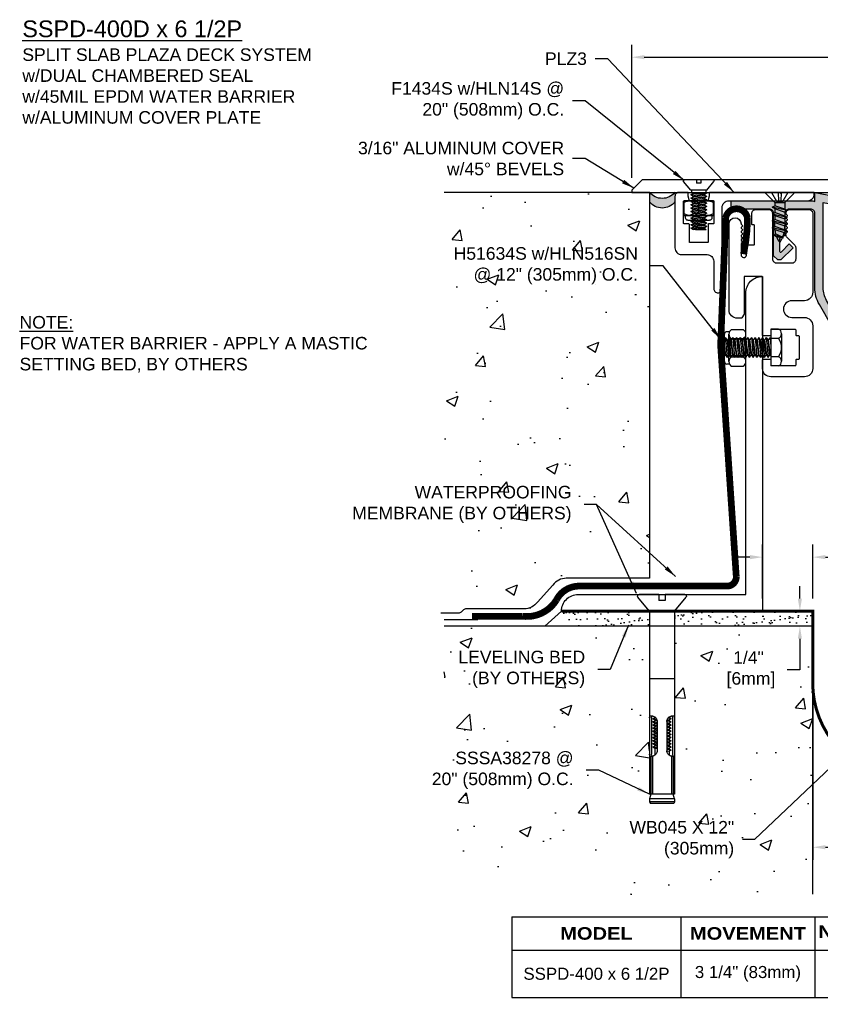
# Model space of a CAD drawing. Header units: inches. Extents: x -6.3 to 44.2, y -12 to 2.6.
# Drawn here: x -6.34 to 5.63, y -12.02 to 2.58 of the extents above; entities that cross this region are included whole.
import ezdxf

# ---------------------------------------------------------------- set-up
doc = ezdxf.new("R2010")
doc.units = ezdxf.units.IN
doc.header["$MEASUREMENT"] = 0
for name, color, linetype in [('Anchors', 4, 'Continuous'), ('Conditions', 1, 'Continuous'), ('Dimensions', 3, 'Continuous'), ('Fillers', 2, 'Continuous'), ('Metals', 7, 'Continuous'), ('Seal', 5, 'Continuous'), ('TABLE', 1, 'Continuous'), ('Text', 2, 'Continuous')]:
    doc.layers.add(name, color=color, linetype=linetype)
doc.styles.add('ARIAL', font='arial.ttf')
doc.dimstyles.new('Arial', dxfattribs={"dimscale": 1.5, "dimtxt": 0.125, "dimasz": 0.125, "dimexe": 0.125, "dimexo": 0.125, "dimgap": 0.125, "dimtad": 0, "dimtih": 1, "dimtoh": 1, "dimdec": 4, "dimzin": 0, "dimdsep": 46, "dimlunit": 4, "dimtxsty": 'ARIAL', "dimcen": 0.125, "dimadec": 0, "dimazin": 0, "dimtfac": 1, "dimtdec": 4, "dimtofl": 0, "dimtmove": 0, "dimatfit": 3, "dimfxl": 0, "dimfrac": 2, "dimtolj": 1, "dimtzin": 0, "dimarcsym": 0})
pattern_1 = [(37.5, (-4.8217, -10.52077), (-0.0062993, 0.1926824), [0, -0.152, 0, -0.17, 0, -0.1625]), (7.5, (-4.8217, -10.52077), (0.1769777, 0.2822146), [0, -0.082, 0, -0.137, 0, -0.0525]), (327.5, (-4.9447, -10.52077), (0.3114142, 0.000566), [0, -0.05, 0, -0.18, 0, -0.235]), (317.5, (-4.9447, -10.52077), (0.3006127, 0.0877676), [0, -0.025, 0, -0.118, 0, -0.135])]

# ---------------------------------------------------------------- blocks, each defined once
blk = doc.blocks.new('SSPD400D')
h = blk.add_hatch(color=256)
h.paths.add_polyline_path([(0.125, 0.136), (0.06, 0.875), (1.375, 1.125), (1.375, 0.989, -0.085164), (1.437, 1), (2.625, 1), (2.625, 0.875), (2.054, 0.875, 0.414214), (1.991, 0.813), (1.991, 0.177), (1.929, 0.115), (1.884, 0.115), (1.701, 0.298), (1.758, 0.354), (1.875, 0.237, 0.668179), (1.901, 0.248), (1.901, 0.426, 0.421261), (1.861, 0.465, -0.421261), (1.821, 0.504), (1.821, 0.813, 0.414214), (1.759, 0.875), (1.437, 0.875, 0.414214), (1.375, 0.813), (1.375, -0.3, -0.131652), (1.308, -0.55), (1.121, -0.875, -0.577538), (0.254, -0.875), (0, -0.434), (-0.254, -0.875, -0.577538), (-1.121, -0.875), (-1.308, -0.55, -0.131652), (-1.375, -0.3), (-1.375, 0.813, 0.414214), (-1.438, 0.875), (-1.759, 0.875, 0.414214), (-1.821, 0.813), (-1.821, 0.504, -0.421261), (-1.861, 0.465, 0.421261), (-1.901, 0.426), (-1.901, 0.248, 0.668179), (-1.875, 0.237), (-1.758, 0.354), (-1.701, 0.298), (-1.884, 0.115), (-1.929, 0.115), (-1.991, 0.177), (-1.991, 0.813, 0.414214), (-2.054, 0.875), (-2.625, 0.875), (-2.625, 1), (-1.438, 1, -0.085164), (-1.375, 0.989), (-1.375, 1.125), (-0.06, 0.875), (-0.125, 0.136, 0.439955), (0, 0, 0.439955)])
h.paths.add_polyline_path([(-0.249, 0.147, 0.366501), (-0.063, -0.117), (-0.063, -0.292), (-0.363, -0.813, -0.57735), (-1.012, -0.813), (-1.2, -0.488, -0.131653), (-1.25, -0.3), (-1.25, 0.974), (-0.194, 0.773)], flags=16)
h.paths.add_polyline_path([(0.194, 0.773), (1.25, 0.974), (1.25, -0.3, -0.131653), (1.2, -0.488), (1.012, -0.813, -0.57735), (0.363, -0.813), (0.062, -0.292), (0.062, -0.117, 0.366501), (0.249, 0.147)], flags=16)
for points in [[(1.437, 1), (2.625, 1), (2.625, 0.875), (2.054, 0.875, 0.414214), (1.991, 0.813), (1.991, 0.177), (1.929, 0.115), (1.884, 0.115), (1.701, 0.298), (1.758, 0.354), (1.875, 0.237, 0.668179), (1.901, 0.248), (1.901, 0.426, 0.421261), (1.861, 0.465, -0.421261), (1.821, 0.504), (1.821, 0.813, 0.414214), (1.759, 0.875), (1.437, 0.875, 0.414214), (1.375, 0.813), (1.375, -0.3, -0.131652), (1.308, -0.55), (1.121, -0.875, -0.577538), (0.254, -0.875), (0, -0.434), (-0.254, -0.875, -0.577538), (-1.121, -0.875), (-1.308, -0.55, -0.131652), (-1.375, -0.3), (-1.375, 0.813, 0.414214), (-1.438, 0.875), (-1.759, 0.875, 0.414214), (-1.821, 0.813), (-1.821, 0.504, -0.421261), (-1.861, 0.465, 0.421261), (-1.901, 0.426), (-1.901, 0.248, 0.668179), (-1.875, 0.237), (-1.758, 0.354), (-1.701, 0.298), (-1.884, 0.115), (-1.929, 0.115), (-1.991, 0.177), (-1.991, 0.813, 0.414214), (-2.054, 0.875), (-2.625, 0.875), (-2.625, 1), (-1.438, 1, -0.085164), (-1.375, 0.989), (-1.375, 1.125), (-0.06, 0.875), (-0.125, 0.136, 0.439955), (0, 0, 0.439955), (0.125, 0.136), (0.06, 0.875), (1.375, 1.125), (1.375, 0.989, -0.085164)], [(-1.012, -0.813), (-1.2, -0.488, -0.131653), (-1.25, -0.3), (-1.25, 0.974), (-0.194, 0.773), (-0.249, 0.147, 0.366501), (-0.063, -0.117), (-0.063, -0.292), (-0.363, -0.813, -0.57735)], [(1.25, 0.974), (0.194, 0.773), (0.249, 0.147, -0.366501), (0.062, -0.117), (0.062, -0.292), (0.363, -0.813, 0.57735), (1.012, -0.813), (1.2, -0.488, 0.131653), (1.25, -0.3)]]:
    blk.add_lwpolyline(points, format="xyb", close=True)
blk = doc.blocks.new('PLZ1')
blk.add_lwpolyline([(0.265, 0, -0.414214), (0.275, -0.01), (0.275, -0.56, 0.131652), (0.276, -0.565), (0.308, -0.62, 0.267949), (0.317, -0.625), (0.375, -0.625, 0.414214), (0.5, -0.5), (0.5, 0.785, 1), (0.32, 0.785, -0.198912), (0.317, 0.778), (0.301, 0.762, 0.414214), (0.301, 0.748), (0.317, 0.732, -0.198912), (0.32, 0.725, -0.198912), (0.317, 0.718), (0.301, 0.702, 0.414214), (0.301, 0.688), (0.317, 0.672, -0.198912), (0.32, 0.665, -0.198912), (0.317, 0.658), (0.301, 0.642, 0.414214), (0.301, 0.628), (0.317, 0.612, -0.198912), (0.32, 0.605, -0.198912), (0.317, 0.598), (0.301, 0.582, 0.414214), (0.301, 0.568), (0.317, 0.552, -0.198912), (0.32, 0.545, -0.198912), (0.317, 0.538), (0.301, 0.522, 0.414214), (0.301, 0.508), (0.317, 0.492, -0.198912), (0.32, 0.485), (0.32, 0.322, -0.93609), (0.24, 0.317), (0.221, 0.461, 0.376062), (0.211, 0.47), (0.13, 0.47, -0.414214), (0.12, 0.48), (0.12, 0.76, -0.414214), (0.13, 0.77), (0.15, 0.77, 0.414214), (0.16, 0.78), (0.16, 0.937, 0.414214), (0.097, 1), (-0.088, 1, 0.414214), (-0.15, 0.937), (-0.15, 0.262, -0.414214), (-0.213, 0.2), (-0.438, 0.2, -0.414214), (-0.5, 0.262), (-0.5, 0.424, -0.198912), (-0.482, 0.468), (-0.368, 0.582, 0.198912), (-0.35, 0.626), (-0.35, 0.637, 0.198912), (-0.353, 0.645), (-0.369, 0.66, -0.414214), (-0.369, 0.675), (-0.353, 0.69, 0.198912), (-0.35, 0.697, 0.198912), (-0.353, 0.705), (-0.369, 0.72, -0.414214), (-0.369, 0.735), (-0.353, 0.75, 0.198912), (-0.35, 0.757, 0.198912), (-0.353, 0.765), (-0.369, 0.78, -0.414214), (-0.369, 0.795), (-0.353, 0.81, 0.198912), (-0.35, 0.817, 0.198912), (-0.353, 0.825), (-0.369, 0.84, -0.414214), (-0.369, 0.855), (-0.353, 0.87, 0.198912), (-0.35, 0.877, 0.198912), (-0.353, 0.885), (-0.369, 0.9, -0.414214), (-0.369, 0.915), (-0.353, 0.93, 0.198912), (-0.35, 0.937, 0.414214), (-0.413, 1), (-0.688, 1, 0.414214), (-0.75, 0.937), (-0.75, -0.238, 0.414214), (-0.625, -0.363), (-0.438, -0.363, -1), (-0.438, -0.613), (-0.625, -0.613, 0.414214), (-0.75, -0.737), (-0.75, -1.375, 0.414214), (-0.625, -1.5), (-0.125, -1.5, 0.414214), (0, -1.375), (0, -1.248, 0.414214), (-0.01, -1.238), (-0.115, -1.238, 0.414214), (-0.125, -1.248), (-0.125, -1.323, -0.414214), (-0.135, -1.333), (-0.49, -1.333, -0.414214), (-0.5, -1.323), (-0.5, -1.248, 0.414214), (-0.51, -1.238), (-0.54, -1.238, -0.414214), (-0.55, -1.228), (-0.55, -0.898, -0.414214), (-0.54, -0.888), (-0.51, -0.888, 0.414214), (-0.5, -0.878), (-0.5, -0.803, -0.414214), (-0.49, -0.793), (-0.135, -0.793, -0.414214), (-0.125, -0.803), (-0.125, -0.878, 0.414214), (-0.115, -0.888), (-0.01, -0.888, 0.414214), (0, -0.878), (0, -0.01, -0.414214), (0.01, 0)], format="xyb", close=True)
blk = doc.blocks.new('SSSA38278')
for p, q in [((-0.341, 0), (-0.045, 0)), ((-0.045, 0), (-0.045, -0.09)), ((0.045, 0), (0.341, 0)), ((0.045, 0), (0.045, -0.09)), ((-0.191, -0.246), (-0.36, -0.039)), ((-0.045, -0.09), (0.045, -0.09)), ((0.191, -0.246), (0.36, -0.039)), ((-0.187, -0.256), (-0.187, -2.982)), ((0.188, -0.256), (0.188, -2.982)), ((-0.187, -1.262), (0.188, -1.262)), ((-0.157, -1.843), (-0.157, -2.387)), ((-0.135, -1.857), (-0.108, -1.84)), ((-0.135, -1.857), (-0.089, -1.849)), ((-0.135, -1.857), (-0.108, -1.873)), ((-0.135, -1.904), (-0.108, -1.887)), ((-0.135, -1.904), (-0.071, -1.893)), ((-0.108, -1.83), (-0.108, -1.84)), ((-0.108, -1.84), (-0.098, -1.838)), ((-0.078, -1.867), (-0.108, -1.873)), ((-0.108, -1.873), (-0.108, -1.887)), ((-0.108, -1.887), (-0.073, -1.88)), ((-0.07, -1.896), (-0.07, -2.334)), ((0.071, -1.895), (0.108, -1.887)), ((0.071, -1.896), (0.071, -2.334)), ((0.108, -1.873), (0.072, -1.881)), ((0.078, -1.867), (0.135, -1.857)), ((0.093, -1.844), (0.108, -1.84)), ((0.108, -1.83), (0.108, -1.84)), ((0.135, -1.857), (0.108, -1.84)), ((0.135, -1.857), (0.108, -1.873)), ((0.108, -1.873), (0.108, -1.887)), ((0.135, -1.904), (0.108, -1.887)), ((0.158, -1.843), (0.158, -2.387)), ((-0.135, -1.904), (-0.108, -1.92)), ((-0.135, -1.951), (-0.108, -1.934)), ((-0.135, -1.951), (-0.07, -1.94)), ((-0.135, -1.951), (-0.108, -1.967)), ((-0.135, -1.998), (-0.108, -1.981)), ((-0.135, -1.998), (-0.07, -1.986)), ((-0.135, -1.998), (-0.108, -2.014)), ((-0.135, -2.044), (-0.108, -2.028)), ((-0.135, -2.044), (-0.07, -2.033)), ((-0.135, -2.044), (-0.108, -2.061)), ((-0.07, -1.912), (-0.108, -1.92)), ((-0.108, -1.92), (-0.108, -1.934)), ((-0.108, -1.934), (-0.07, -1.926)), ((-0.07, -1.959), (-0.108, -1.967)), ((-0.108, -1.967), (-0.108, -1.981)), ((-0.108, -1.981), (-0.07, -1.973)), ((-0.07, -2.006), (-0.108, -2.014)), ((-0.108, -2.014), (-0.108, -2.028)), ((-0.108, -2.028), (-0.07, -2.02)), ((0.071, -1.915), (0.135, -1.904)), ((0.071, -1.915), (0.135, -1.904)), ((0.108, -1.92), (0.071, -1.928)), ((0.071, -1.942), (0.108, -1.934)), ((0.071, -1.962), (0.135, -1.951)), ((0.108, -1.967), (0.071, -1.975)), ((0.071, -1.989), (0.108, -1.981)), ((0.071, -2.009), (0.135, -1.998)), ((0.108, -2.014), (0.071, -2.022)), ((0.071, -2.036), (0.108, -2.028)), ((0.071, -2.056), (0.135, -2.044)), ((0.135, -1.904), (0.108, -1.92)), ((0.108, -1.92), (0.108, -1.934)), ((0.135, -1.951), (0.108, -1.934)), ((0.135, -1.951), (0.108, -1.967)), ((0.108, -1.967), (0.108, -1.981)), ((0.135, -1.998), (0.108, -1.981)), ((0.135, -1.998), (0.108, -2.014)), ((0.108, -2.014), (0.108, -2.028)), ((0.135, -2.044), (0.108, -2.028)), ((0.135, -2.044), (0.108, -2.061)), ((-0.135, -2.091), (-0.108, -2.075)), ((-0.135, -2.091), (-0.07, -2.08)), ((-0.135, -2.091), (-0.108, -2.108)), ((-0.135, -2.138), (-0.108, -2.122)), ((-0.135, -2.138), (-0.07, -2.127)), ((-0.135, -2.138), (-0.108, -2.155)), ((-0.135, -2.185), (-0.108, -2.169)), ((-0.135, -2.185), (-0.07, -2.174)), ((-0.135, -2.185), (-0.108, -2.202)), ((-0.07, -2.053), (-0.108, -2.061)), ((-0.108, -2.061), (-0.108, -2.075)), ((-0.108, -2.075), (-0.07, -2.067)), ((-0.07, -2.1), (-0.108, -2.108)), ((-0.108, -2.108), (-0.108, -2.122)), ((-0.108, -2.122), (-0.07, -2.114)), ((-0.07, -2.147), (-0.108, -2.155)), ((-0.108, -2.155), (-0.108, -2.169)), ((-0.108, -2.169), (-0.07, -2.16)), ((0.108, -2.061), (0.071, -2.069)), ((0.071, -2.083), (0.108, -2.075)), ((0.071, -2.103), (0.135, -2.091)), ((0.108, -2.108), (0.071, -2.116)), ((0.071, -2.13), (0.108, -2.122)), ((0.071, -2.149), (0.135, -2.138)), ((0.108, -2.155), (0.071, -2.163)), ((0.071, -2.177), (0.108, -2.169)), ((0.071, -2.196), (0.135, -2.185)), ((0.108, -2.061), (0.108, -2.075)), ((0.135, -2.091), (0.108, -2.075)), ((0.135, -2.091), (0.108, -2.108)), ((0.108, -2.108), (0.108, -2.122)), ((0.135, -2.138), (0.108, -2.122)), ((0.135, -2.138), (0.108, -2.155)), ((0.108, -2.155), (0.108, -2.169)), ((0.135, -2.185), (0.108, -2.169)), ((0.135, -2.185), (0.108, -2.202)), ((-0.135, -2.232), (-0.108, -2.215)), ((-0.135, -2.232), (-0.07, -2.221)), ((-0.135, -2.232), (-0.108, -2.248)), ((-0.135, -2.279), (-0.108, -2.262)), ((-0.135, -2.279), (-0.07, -2.268)), ((-0.135, -2.279), (-0.108, -2.295)), ((-0.135, -2.326), (-0.108, -2.309)), ((-0.135, -2.326), (-0.07, -2.315)), ((-0.135, -2.326), (-0.108, -2.342)), ((-0.07, -2.193), (-0.108, -2.202)), ((-0.108, -2.202), (-0.108, -2.215)), ((-0.108, -2.215), (-0.07, -2.207)), ((-0.07, -2.24), (-0.108, -2.248)), ((-0.108, -2.248), (-0.108, -2.262)), ((-0.108, -2.262), (-0.07, -2.254)), ((-0.07, -2.287), (-0.108, -2.295)), ((-0.108, -2.295), (-0.108, -2.309)), ((-0.108, -2.309), (-0.07, -2.301)), ((-0.07, -2.334), (-0.108, -2.342)), ((0.108, -2.202), (0.071, -2.21)), ((0.071, -2.224), (0.108, -2.215)), ((0.071, -2.243), (0.135, -2.232)), ((0.108, -2.248), (0.071, -2.257)), ((0.071, -2.27), (0.108, -2.262)), ((0.071, -2.29), (0.135, -2.279)), ((0.108, -2.295), (0.071, -2.303)), ((0.108, -2.202), (0.108, -2.215)), ((0.135, -2.232), (0.108, -2.215)), ((0.135, -2.232), (0.108, -2.248)), ((0.108, -2.248), (0.108, -2.262)), ((0.135, -2.279), (0.108, -2.262)), ((0.135, -2.279), (0.108, -2.295)), ((0.108, -2.295), (0.108, -2.401)), ((-0.166, -2.42), (-0.166, -2.982)), ((-0.143, -2.42), (-0.143, -2.982)), ((-0.108, -2.342), (-0.108, -2.401)), ((0.143, -2.42), (0.143, -2.982)), ((0.166, -2.42), (0.166, -2.982)), ((-0.187, -3.053), (-0.168, -2.982)), ((-0.187, -2.982), (0.188, -2.982)), ((-0.187, -3.053), (0.188, -3.053)), ((-0.187, -3.053), (-0.187, -3.099)), ((0.168, -2.982), (0.188, -3.053)), ((0.188, -3.053), (0.188, -3.099)), ((-0.187, -3.099), (0.188, -3.099)), ((-0.187, -3.099), (-0.174, -3.123)), ((-0.174, -3.123), (0.174, -3.123)), ((0.188, -3.099), (0.174, -3.123))]:
    blk.add_line(p, q)
for centre, radius, start, end in [((-0.341, -0.024), 0.0239, 90, 219.032), ((0.341, -0.024), 0.0239, 320.968, 90), ((-0.202, -0.256), 0.015, 0, 39.1666), ((0.203, -0.256), 0.015, 140.8334, 180), ((-0.159, -1.839), 0.0276, 135, 168.9394), ((-0.135, -1.843), 0.0524, 168.9394, 180), ((-0.159, -1.839), 0.0276, 101.0606, 135), ((-0.155, -1.863), 0.0524, 76.6123, 101.0606), ((-0.129, -1.839), 0.0276, 135, 168.9394), ((-0.105, -1.843), 0.0524, 168.9394, 180), ((-0.129, -1.839), 0.0276, 110.9085, 135), ((-0.161, -1.888), 0.0783, 59.3028, 76.6123), ((-0.179, -1.919), 0.114, 45, 59.3028), ((-0.179, -1.919), 0.114, 30.6972, 45), ((-0.148, -1.901), 0.0783, 13.3877, 30.6972), ((-0.123, -1.895), 0.0524, 358.2993, 13.3877), ((0.123, -1.895), 0.0524, 166.6123, 181.7007), ((0.148, -1.901), 0.0783, 149.3028, 166.6123), ((0.179, -1.919), 0.114, 135, 149.3028), ((0.179, -1.919), 0.114, 120.6972, 135), ((0.161, -1.888), 0.0783, 103.3877, 120.6972), ((0.129, -1.839), 0.0276, 45, 69.0915), ((0.155, -1.863), 0.0524, 78.9394, 103.3877), ((0.129, -1.839), 0.0276, 11.0606, 45), ((0.105, -1.843), 0.0524, 360, 11.0606), ((0.159, -1.839), 0.0276, 45, 78.9394), ((0.159, -1.839), 0.0276, 11.0606, 45), ((0.135, -1.843), 0.0524, 0, 11.0606), ((-0.123, -2.335), 0.0524, 346.6123, 1.7007), ((0.123, -2.335), 0.0524, 178.2993, 193.3877), ((-0.135, -2.387), 0.0524, 180, 191.0606), ((-0.159, -2.392), 0.0276, 191.0606, 225), ((-0.159, -2.392), 0.0276, 225, 258.9394), ((-0.155, -2.367), 0.0524, 258.9394, 283.3877), ((-0.105, -2.387), 0.0524, 180, 191.0606), ((-0.129, -2.392), 0.0276, 191.0606, 225), ((-0.129, -2.392), 0.0276, 225, 249.0915), ((-0.161, -2.342), 0.0783, 283.3877, 300.6972), ((-0.179, -2.311), 0.114, 300.6972, 315), ((-0.179, -2.311), 0.114, 315, 329.3028), ((-0.148, -2.329), 0.0783, 329.3028, 346.6123), ((0.148, -2.329), 0.0783, 193.3877, 210.6972), ((0.179, -2.311), 0.114, 210.6972, 225), ((0.179, -2.311), 0.114, 225, 239.3028), ((0.161, -2.342), 0.0783, 239.3028, 256.6123), ((0.129, -2.392), 0.0276, 290.9085, 315), ((0.155, -2.367), 0.0524, 256.6123, 281.0606), ((0.129, -2.392), 0.0276, 315, 348.9394), ((0.105, -2.387), 0.0524, 348.9394, 0), ((0.159, -2.392), 0.0276, 281.0606, 315), ((0.159, -2.392), 0.0276, 315, 348.9394), ((0.135, -2.387), 0.0524, 348.9394, 360)]:
    blk.add_arc(centre, radius, start, end)
blk = doc.blocks.new('*D14')
at = {"layer": 'Defpoints', "color": 0}
for p in [(5.5, -7.103), (8.313, -7.103), (8.313, -9.781)]:
    blk.add_point(p, dxfattribs=at)
at = {"layer": 'Dimensions', "color": 0, "lineweight": -2}
for p, q in [((5.5, -7.29), (5.5, -9.968)), ((8.313, -7.29), (8.313, -9.968)), ((5.688, -9.781), (6.242, -9.781)), ((8.125, -9.781), (7.571, -9.781))]:
    blk.add_line(p, q, dxfattribs=at)
at = {"layer": 'Dimensions', "color": 0}
for points in [[(5.688, -9.749), (5.688, -9.812), (5.5, -9.781)], [(8.125, -9.749), (8.125, -9.812), (8.313, -9.781)]]:
    blk.add_solid(points, dxfattribs=at)
at = {"layer": 'Dimensions', "color": 0, "insert": (6.906, -9.781), "char_height": 0.1875, "attachment_point": 5, "style": 'ARIAL'}
blk.add_mtext('\\A1;DIM. "A"', dxfattribs=at)
blk = doc.blocks.new('*D17')
at = {"layer": 'Defpoints', "color": 0}
for p in [(5.308, -6.255), (5.5, -6.255), (5.5, -6.48)]:
    blk.add_point(p, dxfattribs=at)
at = {"layer": 'Dimensions', "color": 0, "lineweight": -2}
for p, q in [((5.308, -6.068), (5.308, -5.88)), ((5.313, -6.255), (5.12, -6.255)), ((5.313, -6.48), (5.12, -6.48)), ((5.308, -6.668), (5.308, -7.131)), ((5.308, -7.131), (5.12, -7.131))]:
    blk.add_line(p, q, dxfattribs=at)
at = {"layer": 'Dimensions', "color": 0}
for points in [[(5.277, -6.068), (5.339, -6.068), (5.308, -6.255)], [(5.277, -6.668), (5.339, -6.668), (5.308, -6.48)]]:
    blk.add_solid(points, dxfattribs=at)
at = {"layer": 'Dimensions', "color": 0, "insert": (4.541, -7.131), "char_height": 0.1875, "attachment_point": 5, "style": 'ARIAL'}
blk.add_mtext('\\A1;1/4"\\P [6mm]', dxfattribs=at)
blk = doc.blocks.new('*D15')
at = {"layer": 'Defpoints', "color": 0}
for p in [(4.75, -5.448), (4.75, -6.255), (5.5, -6.255)]:
    blk.add_point(p, dxfattribs=at)
at = {"layer": 'Dimensions', "color": 0, "lineweight": -2}
for p, q in [((4.75, -6.068), (4.75, -5.26)), ((5.5, -6.068), (5.5, -5.26)), ((4.563, -5.448), (4.375, -5.448)), ((5.688, -5.448), (5.875, -5.448))]:
    blk.add_line(p, q, dxfattribs=at)
at = {"layer": 'Dimensions', "color": 0}
for points in [[(4.563, -5.417), (4.563, -5.479), (4.75, -5.448)], [(5.688, -5.417), (5.688, -5.479), (5.5, -5.448)]]:
    blk.add_solid(points, dxfattribs=at)
at = {"layer": 'Dimensions', "color": 0, "insert": (6.527, -5.448), "char_height": 0.1875, "attachment_point": 5, "style": 'ARIAL'}
blk.add_mtext('\\A1;3/4"\\P [19mm]', dxfattribs=at)
blk = doc.blocks.new('CSA3X5X14')
at = {"layer": 'Metals'}
blk.add_lwpolyline([(0.25, 4.75, 0.414214), (0, 5), (0, 0), (3, 0, 0.414214), (2.75, 0.25), (0.25, 0.25)], format="xyb", close=True, dxfattribs=at)
blk = doc.blocks.new('FSM1434S')
for p, q in [((0.202, 0), (-0.202, 0)), ((-0.122, 0), (-0.046, -0.132)), ((-0.024, 0), (-0.019, -0.132)), ((0.024, 0), (0.019, -0.132)), ((0.122, 0), (0.046, -0.132)), ((-0.209, -0.016), (-0.075, -0.154)), ((-0.046, -0.132), (0.046, -0.132)), ((0.209, -0.016), (0.075, -0.154)), ((-0.112, -0.221), (-0.075, -0.2)), ((0.113, -0.273), (-0.112, -0.221)), ((-0.112, -0.221), (-0.075, -0.243)), ((-0.075, -0.154), (0.075, -0.154)), ((-0.075, -0.154), (-0.075, -0.2)), ((0.075, -0.251), (-0.075, -0.2)), ((-0.075, -0.243), (-0.075, -0.246)), ((-0.075, -0.243), (-0.075, -0.303)), ((-0.075, -0.243), (0.075, -0.295)), ((0.075, -0.154), (0.075, -0.251)), ((0.113, -0.273), (0.075, -0.251)), ((0.113, -0.273), (0.075, -0.295)), ((-0.112, -0.325), (-0.075, -0.303)), ((0.113, -0.376), (-0.112, -0.325)), ((-0.112, -0.325), (-0.075, -0.346)), ((-0.112, -0.428), (-0.075, -0.406)), ((0.113, -0.479), (-0.112, -0.428)), ((-0.112, -0.428), (-0.075, -0.449)), ((0.075, -0.354), (-0.075, -0.303)), ((-0.075, -0.346), (0.075, -0.398)), ((-0.075, -0.346), (-0.075, -0.406)), ((0.075, -0.458), (-0.075, -0.406)), ((0.075, -0.295), (0.075, -0.298)), ((0.075, -0.295), (0.075, -0.354)), ((0.113, -0.376), (0.075, -0.354)), ((0.113, -0.376), (0.075, -0.398)), ((0.075, -0.398), (0.075, -0.458)), ((-0.112, -0.531), (-0.075, -0.509)), ((0.105, -0.581), (-0.112, -0.531)), ((-0.112, -0.531), (-0.075, -0.553)), ((-0.075, -0.509), (-0.075, -0.449)), ((-0.075, -0.449), (0.075, -0.501)), ((0.073, -0.56), (-0.075, -0.509)), ((-0.075, -0.553), (0.067, -0.602)), ((0.105, -0.581), (0.067, -0.602)), ((0.105, -0.581), (0.073, -0.56)), ((0.113, -0.479), (0.075, -0.458)), ((0.113, -0.479), (0.075, -0.501)), ((0.075, -0.524), (0.075, -0.501)), ((-0.089, -0.64), (-0.063, -0.619)), ((0.058, -0.681), (-0.089, -0.64)), ((-0.089, -0.64), (-0.051, -0.661)), ((0.058, -0.681), (-0.063, -0.619)), ((-0.051, -0.661), (0.058, -0.681))]:
    blk.add_line(p, q)
for centre, radius, start, end in [((-0.202, -0.01), 0.0096, 90, 224.3206), ((0.202, -0.01), 0.0096, 315.6794, 90), ((0.298, -0.526), 0.373, 184.1974, 194.4309), ((-0.298, -0.526), 0.373, 354.6624, 0.1882), ((0.298, -0.526), 0.373, 201.2487, 216.9667), ((-0.298, -0.526), 0.373, 323.0333, 335.8104), ((-0.298, -0.526), 0.373, 336.5004, 348.2654)]:
    blk.add_arc(centre, radius, start, end)
blk = doc.blocks.new('HLN516SN')
for p, q in [((-0.205, 0.32), (0.205, 0.32)), ((-0.274, 0.213), (-0.274, 0.04)), ((-0.242, 0.244), (-0.242, 0.283)), ((-0.205, 0.253), (0.205, 0.253)), ((-0.137, 0.04), (-0.137, 0.213)), ((0.137, 0.04), (0.137, 0.213)), ((0.242, 0.244), (0.242, 0.283)), ((0.274, 0.213), (0.274, 0.04)), ((-0.205, 0), (0.205, 0))]:
    blk.add_line(p, q)
for centre, radius, start, end in [((-0.205, 0.283), 0.037, 90, 180), ((0.205, 0.283), 0.037, 0, 90), ((-0.205, 0.175), 0.0783, 29.0208, 150.9792), ((0, 0.001), 0.253, 57.1911, 122.8089), ((0.205, 0.175), 0.0783, 29.0208, 150.9792), ((-0.205, 0.078), 0.0783, 209.0208, 330.9792), ((0, 0.253), 0.253, 237.1911, 302.8089), ((0.205, 0.078), 0.0783, 209.0208, 330.9792)]:
    blk.add_arc(centre, radius, start, end)
blk = doc.blocks.new('H51634S')
for p, q in [((-0.206, 0.158), (0.206, 0.158)), ((-0.275, 0.114), (-0.275, 0)), ((-0.275, 0), (0.275, 0)), ((-0.15, -0.013), (-0.127, 0)), ((-0.15, -0.013), (-0.008, 0)), ((-0.138, 0), (-0.138, 0.114)), ((0.124, 0), (0.113, -0.007)), ((0.137, 0), (0.137, 0.114)), ((0.275, 0.114), (0.275, 0)), ((-0.15, -0.013), (-0.113, -0.034)), ((-0.15, -0.069), (0.15, -0.041)), ((-0.15, -0.069), (-0.113, -0.047)), ((-0.15, -0.069), (-0.113, -0.09)), ((-0.15, -0.124), (0.15, -0.096)), ((-0.15, -0.124), (-0.113, -0.103)), ((-0.15, -0.124), (-0.113, -0.145)), ((0.113, -0.007), (-0.113, -0.034)), ((-0.113, -0.047), (0.113, -0.02)), ((-0.113, -0.047), (-0.113, -0.034)), ((0.113, -0.062), (-0.113, -0.09)), ((-0.113, -0.103), (0.113, -0.075)), ((-0.113, -0.103), (-0.113, -0.09)), ((0.113, -0.118), (-0.113, -0.145)), ((-0.113, -0.159), (0.113, -0.131)), ((-0.113, -0.159), (-0.113, -0.145)), ((0.113, -0.02), (0.113, -0.007)), ((0.15, -0.041), (0.113, -0.02)), ((0.15, -0.041), (0.113, -0.062)), ((0.113, -0.075), (0.113, -0.062)), ((0.15, -0.096), (0.113, -0.075)), ((0.15, -0.096), (0.113, -0.118)), ((0.113, -0.131), (0.113, -0.118)), ((0.15, -0.152), (0.113, -0.131)), ((-0.15, -0.18), (0.15, -0.152)), ((-0.15, -0.18), (-0.113, -0.159)), ((-0.15, -0.18), (-0.113, -0.201)), ((-0.15, -0.235), (0.15, -0.208)), ((-0.15, -0.235), (-0.113, -0.214)), ((-0.15, -0.235), (-0.113, -0.257)), ((-0.15, -0.291), (0.15, -0.263)), ((-0.15, -0.291), (-0.113, -0.27)), ((-0.15, -0.291), (-0.113, -0.312)), ((0.113, -0.173), (-0.113, -0.201)), ((-0.113, -0.214), (0.113, -0.186)), ((-0.113, -0.214), (-0.113, -0.201)), ((0.113, -0.229), (-0.113, -0.257)), ((-0.113, -0.27), (0.113, -0.242)), ((-0.113, -0.27), (-0.113, -0.257)), ((0.113, -0.284), (-0.113, -0.312)), ((0.15, -0.152), (0.113, -0.173)), ((0.113, -0.186), (0.113, -0.173)), ((0.15, -0.208), (0.113, -0.186)), ((0.15, -0.208), (0.113, -0.229)), ((0.113, -0.242), (0.113, -0.229)), ((0.15, -0.263), (0.113, -0.242)), ((0.15, -0.263), (0.113, -0.284)), ((0.113, -0.297), (0.113, -0.284)), ((-0.15, -0.346), (0.15, -0.319)), ((-0.15, -0.346), (-0.113, -0.325)), ((-0.15, -0.346), (-0.113, -0.368)), ((-0.15, -0.402), (0.15, -0.374)), ((-0.15, -0.402), (-0.113, -0.381)), ((-0.15, -0.402), (-0.113, -0.423)), ((-0.15, -0.458), (0.15, -0.43)), ((-0.15, -0.458), (-0.113, -0.436)), ((-0.113, -0.325), (0.113, -0.297)), ((-0.113, -0.325), (-0.113, -0.312)), ((0.113, -0.34), (-0.113, -0.368)), ((-0.113, -0.381), (0.113, -0.353)), ((-0.113, -0.381), (-0.113, -0.368)), ((0.113, -0.395), (-0.113, -0.423)), ((-0.113, -0.436), (0.113, -0.409)), ((-0.113, -0.436), (-0.113, -0.423)), ((0.15, -0.319), (0.113, -0.297)), ((0.15, -0.319), (0.113, -0.34)), ((0.113, -0.353), (0.113, -0.34)), ((0.15, -0.374), (0.113, -0.353)), ((0.15, -0.374), (0.113, -0.395)), ((0.113, -0.409), (0.113, -0.395)), ((0.15, -0.43), (0.113, -0.409)), ((0.15, -0.43), (0.113, -0.451)), ((-0.15, -0.458), (-0.113, -0.479)), ((-0.15, -0.513), (0.15, -0.485)), ((-0.15, -0.513), (-0.113, -0.492)), ((-0.15, -0.513), (-0.113, -0.534)), ((-0.15, -0.569), (0.15, -0.541)), ((-0.15, -0.569), (-0.113, -0.547)), ((-0.15, -0.569), (-0.113, -0.59)), ((0.113, -0.451), (-0.113, -0.479)), ((-0.113, -0.492), (0.113, -0.464)), ((-0.113, -0.492), (-0.113, -0.479)), ((0.113, -0.507), (-0.113, -0.534)), ((-0.113, -0.547), (0.113, -0.52)), ((-0.113, -0.547), (-0.113, -0.534)), ((0.113, -0.562), (-0.113, -0.59)), ((-0.113, -0.603), (0.113, -0.575)), ((0.113, -0.464), (0.113, -0.451)), ((0.15, -0.485), (0.113, -0.464)), ((0.15, -0.485), (0.113, -0.507)), ((0.113, -0.52), (0.113, -0.507)), ((0.15, -0.541), (0.113, -0.52)), ((0.15, -0.541), (0.113, -0.562)), ((0.113, -0.575), (0.113, -0.562)), ((0.15, -0.596), (0.113, -0.575)), ((-0.15, -0.624), (0.15, -0.596)), ((-0.15, -0.624), (-0.113, -0.603)), ((-0.15, -0.624), (-0.113, -0.645)), ((-0.15, -0.68), (0.15, -0.652)), ((-0.15, -0.68), (-0.113, -0.659)), ((-0.15, -0.68), (-0.113, -0.701)), ((-0.15, -0.735), (0.15, -0.708)), ((-0.15, -0.735), (-0.113, -0.714)), ((-0.113, -0.603), (-0.113, -0.59)), ((0.113, -0.618), (-0.113, -0.645)), ((-0.113, -0.659), (0.113, -0.631)), ((-0.113, -0.659), (-0.113, -0.645)), ((0.113, -0.673), (-0.113, -0.701)), ((-0.113, -0.714), (0.113, -0.686)), ((-0.113, -0.714), (-0.113, -0.701)), ((0.113, -0.729), (-0.06, -0.75)), ((0.113, -0.729), (0.06, -0.75)), ((0.15, -0.596), (0.113, -0.618)), ((0.113, -0.631), (0.113, -0.618)), ((0.15, -0.652), (0.113, -0.631)), ((0.15, -0.652), (0.113, -0.673)), ((0.113, -0.686), (0.113, -0.673)), ((0.15, -0.708), (0.113, -0.686)), ((0.15, -0.708), (0.113, -0.729)), ((-0.15, -0.735), (-0.124, -0.75)), ((-0.124, -0.75), (0.06, -0.75))]:
    blk.add_line(p, q)
for centre, radius, start, end in [((-0.206, 0.083), 0.0757, 24.7615, 155.2385), ((0, -0.078), 0.237, 54.5107, 125.4893), ((0.206, 0.083), 0.0757, 24.7615, 155.2385)]:
    blk.add_arc(centre, radius, start, end)
for p in [(-0.113, -0.047), (-0.113, -0.103), (-0.113, -0.159), (-0.113, -0.214), (-0.113, -0.27), (-0.113, -0.325), (-0.113, -0.381), (-0.113, -0.436), (-0.113, -0.492), (-0.113, -0.547), (-0.113, -0.603), (-0.113, -0.659), (-0.113, -0.714)]:
    blk.add_point(p)
blk = doc.blocks.new('*T16')
at = {"layer": 'TABLE', "color": 0, "linetype": 'ByBlock', "lineweight": -2}
for p, q in [((0, 0), (12.522, 0)), ((0, 0), (0, -1.205)), ((2.522, 0), (2.522, -1.205)), ((4.522, 0), (4.522, -1.205)), ((6.522, 0), (6.522, -1.205)), ((8.522, 0), (8.522, -1.205)), ((10.522, 0), (10.522, -1.205)), ((12.522, 0), (12.522, -1.205)), ((0, -0.5), (12.522, -0.5)), ((0, -1.205), (12.522, -1.205))]:
    blk.add_line(p, q, dxfattribs=at)
at = {"layer": 'TABLE', "color": 2, "attachment_point": 5, "style": 'ARIAL'}
for s, insert, char_height, width in [('{\\fArial Black|b0|i0|c0|p34;NOMINAL (A)}', (5.522, -0.25), 0.1875, 1.88), ('{\\fArial Black|b0|i0|c0|p34;MIN (A)}', (7.522, -0.25), 0.1875, 1.88), ('{\\fArial Black|b0|i0|c0|p34;MAX (A)}', (9.522, -0.25), 0.1875, 1.88), (' (B)', (11.522, -0.25), 0.1875, 1.88), ('{\\fArial Black|b0|i0|c0|p34;MODEL}', (1.261, -0.25), 0.1875, 2.40224), ('{\\fArial Black|b0|i0|c0|p34;MOVEMENT}', (3.522, -0.25), 0.1875, 1.88), ('3 1/4" (83mm)', (3.522, -0.852), 0.18, 1.88), ('2 1/2" (64mm)', (5.522, -0.852), 0.18, 1.88), ('3/4" (19mm)', (7.522, -0.852), 0.18, 1.88), ('4" (102mm)', (9.522, -0.852), 0.18, 1.88), ('8 3/4" (222mm)', (11.522, -0.852), 0.18, 1.88), ('SSPD-400 x 6 1/2P', (1.261, -0.852), 0.18, 2.40224)]:
    blk.add_mtext(s, dxfattribs=dict(at, insert=insert, char_height=char_height, width=width))
blk = doc.blocks.new('Sealant')
blk.add_hatch(color=253).paths.add_polyline_path([(0, -0.143), (0, 0, -0.481905), (-0.378, 0), (-0.378, -0.143, 0.481905)])
for centre in [(-0.189, 0.151), (-0.189, 0.008)]:
    blk.add_arc(centre, 0.242, 218.5407, 321.4593)
blk = doc.blocks.new('PLZ3')
blk.add_lwpolyline([(1.575, 1.03, -0.414214), (1.585, 1.02), (1.585, 0.76, 0.414214), (1.595, 0.75), (1.855, 0.75, 0.414214), (1.865, 0.76), (1.865, 1.02, -0.414214), (1.875, 1.03), (1.942, 1.03, 0.414214), (1.952, 1.04), (1.952, 1.365, 0.414214), (1.942, 1.375), (1.878, 1.375, -0.482716), (1.868, 1.387), (1.881, 1.444, 0.057088), (1.881, 1.446), (1.881, 1.49, -0.414214), (1.891, 1.5), (2.018, 1.5, -0.414214), (2.08, 1.438), (2.08, 0.67, -0.414214), (1.98, 0.57), (1.6, 0.57, 0.414214), (1.5, 0.47), (1.5, 0.063, -0.414214), (1.438, 0, -0.414214), (1.375, 0.063), (1.375, 1.275, 0.414214), (1.275, 1.375), (0.1, 1.375, -0.414214), (0, 1.475), (0, 1.49, -0.414214), (0.01, 1.5), (0.485, 1.5), (0.5, 1.485), (0.515, 1.5), (1.559, 1.5, -0.414214), (1.569, 1.49), (1.569, 1.446, 0.057088), (1.569, 1.444), (1.582, 1.387, -0.482716), (1.572, 1.375), (1.507, 1.375, 0.414214), (1.497, 1.365), (1.497, 1.04, 0.414214), (1.507, 1.03)], format="xyb", close=True)
blk = doc.blocks.new('HLN14S')
for p, q in [((-0.22, 0.292), (0.219, 0.292)), ((-0.22, 0.07), (-0.22, 0.292)), ((0, 0.096), (0, 0.267)), ((0.219, 0.07), (0.219, 0.292)), ((0.219, 0.07), (-0.22, 0.07)), ((-0.198, 0.07), (-0.198, 0.035)), ((0.162, 0), (-0.162, 0)), ((0.198, 0.035), (0.198, 0.07))]:
    blk.add_line(p, q)
for centre, radius, start, end in [((-0.11, 0.042), 0.25, 63.9599, 116.0401), ((0.11, 0.042), 0.25, 63.9599, 116.0401), ((-0.11, 0.32), 0.25, 243.9599, 296.0401), ((-0.162, 0.035), 0.0351, 180, 270), ((0.11, 0.32), 0.25, 243.9599, 296.0401), ((0.162, 0.035), 0.0351, 270, 0)]:
    blk.add_arc(centre, radius, start, end)
blk = doc.blocks.new('F1434')
for p, q in [((-22.46, -12.04), (-22.567, -11.909)), ((-22.555, -11.884), (-22.372, -11.884)), ((-22.372, -11.884), (-22.372, -11.934)), ((-22.372, -11.934), (-22.31, -11.934)), ((-22.31, -11.884), (-22.31, -11.934)), ((-22.31, -11.884), (-22.127, -11.884)), ((-22.222, -12.04), (-22.115, -11.909)), ((-22.46, -12.04), (-22.222, -12.04)), ((-22.46, -12.084), (-22.449, -12.079)), ((-22.46, -12.084), (-22.409, -12.079)), ((-22.46, -12.084), (-22.426, -12.104)), ((-22.46, -12.134), (-22.222, -12.109)), ((-22.46, -12.134), (-22.426, -12.115)), ((-22.449, -12.04), (-22.449, -12.079)), ((-22.233, -12.079), (-22.449, -12.079)), ((-22.426, -12.104), (-22.256, -12.079)), ((-22.426, -12.115), (-22.256, -12.09)), ((-22.426, -12.104), (-22.426, -12.115)), ((-22.233, -12.079), (-22.256, -12.09)), ((-22.222, -12.109), (-22.256, -12.09)), ((-22.222, -12.109), (-22.256, -12.129)), ((-22.233, -12.04), (-22.233, -12.079)), ((-22.46, -12.134), (-22.426, -12.154)), ((-22.46, -12.184), (-22.222, -12.159)), ((-22.46, -12.184), (-22.426, -12.165)), ((-22.46, -12.184), (-22.426, -12.204)), ((-22.46, -12.234), (-22.222, -12.209)), ((-22.46, -12.234), (-22.426, -12.215)), ((-22.46, -12.234), (-22.426, -12.254)), ((-22.46, -12.284), (-22.222, -12.259)), ((-22.46, -12.284), (-22.426, -12.265)), ((-22.426, -12.154), (-22.256, -12.129)), ((-22.426, -12.165), (-22.256, -12.14)), ((-22.426, -12.154), (-22.426, -12.165)), ((-22.426, -12.204), (-22.256, -12.179)), ((-22.426, -12.215), (-22.256, -12.19)), ((-22.426, -12.204), (-22.426, -12.215)), ((-22.426, -12.254), (-22.256, -12.229)), ((-22.426, -12.265), (-22.256, -12.24)), ((-22.426, -12.254), (-22.426, -12.265)), ((-22.256, -12.129), (-22.256, -12.14)), ((-22.222, -12.159), (-22.256, -12.14)), ((-22.222, -12.159), (-22.256, -12.179)), ((-22.256, -12.179), (-22.256, -12.19)), ((-22.222, -12.209), (-22.256, -12.19)), ((-22.222, -12.209), (-22.256, -12.229)), ((-22.256, -12.229), (-22.256, -12.24)), ((-22.222, -12.259), (-22.256, -12.24)), ((-22.222, -12.259), (-22.256, -12.279)), ((-22.46, -12.284), (-22.426, -12.304)), ((-22.46, -12.334), (-22.222, -12.309)), ((-22.46, -12.334), (-22.426, -12.315)), ((-22.46, -12.334), (-22.426, -12.354)), ((-22.46, -12.384), (-22.222, -12.359)), ((-22.46, -12.384), (-22.426, -12.365)), ((-22.46, -12.384), (-22.426, -12.404)), ((-22.46, -12.434), (-22.222, -12.409)), ((-22.426, -12.304), (-22.256, -12.279)), ((-22.426, -12.315), (-22.256, -12.29)), ((-22.426, -12.304), (-22.426, -12.315)), ((-22.426, -12.354), (-22.256, -12.329)), ((-22.426, -12.365), (-22.256, -12.34)), ((-22.426, -12.354), (-22.426, -12.365)), ((-22.426, -12.404), (-22.256, -12.379)), ((-22.426, -12.415), (-22.256, -12.39)), ((-22.426, -12.404), (-22.426, -12.415)), ((-22.256, -12.279), (-22.256, -12.29)), ((-22.222, -12.309), (-22.256, -12.29)), ((-22.222, -12.309), (-22.256, -12.329)), ((-22.256, -12.329), (-22.256, -12.34)), ((-22.222, -12.359), (-22.256, -12.34)), ((-22.222, -12.359), (-22.256, -12.379)), ((-22.256, -12.379), (-22.256, -12.39)), ((-22.222, -12.409), (-22.256, -12.39)), ((-22.222, -12.409), (-22.256, -12.429)), ((-22.46, -12.434), (-22.426, -12.415)), ((-22.46, -12.434), (-22.426, -12.454)), ((-22.46, -12.484), (-22.222, -12.459)), ((-22.46, -12.484), (-22.426, -12.465)), ((-22.46, -12.484), (-22.426, -12.504)), ((-22.46, -12.534), (-22.222, -12.509)), ((-22.46, -12.534), (-22.426, -12.515)), ((-22.46, -12.534), (-22.426, -12.554)), ((-22.46, -12.584), (-22.222, -12.559)), ((-22.426, -12.454), (-22.256, -12.429)), ((-22.426, -12.465), (-22.256, -12.44)), ((-22.426, -12.454), (-22.426, -12.465)), ((-22.426, -12.504), (-22.256, -12.479)), ((-22.426, -12.515), (-22.256, -12.49)), ((-22.426, -12.504), (-22.426, -12.515)), ((-22.426, -12.554), (-22.256, -12.529)), ((-22.426, -12.565), (-22.256, -12.54)), ((-22.426, -12.554), (-22.426, -12.565)), ((-22.256, -12.429), (-22.256, -12.44)), ((-22.222, -12.459), (-22.256, -12.44)), ((-22.222, -12.459), (-22.256, -12.479)), ((-22.256, -12.479), (-22.256, -12.49)), ((-22.222, -12.509), (-22.256, -12.49)), ((-22.222, -12.509), (-22.256, -12.529)), ((-22.256, -12.529), (-22.256, -12.54)), ((-22.222, -12.559), (-22.256, -12.54)), ((-22.222, -12.559), (-22.256, -12.579)), ((-22.46, -12.584), (-22.426, -12.565)), ((-22.46, -12.584), (-22.426, -12.604)), ((-22.451, -12.634), (-22.222, -12.609)), ((-22.451, -12.634), (-22.426, -12.615)), ((-22.451, -12.634), (-22.292, -12.634)), ((-22.426, -12.604), (-22.256, -12.579)), ((-22.426, -12.615), (-22.256, -12.59)), ((-22.426, -12.604), (-22.426, -12.615)), ((-22.292, -12.634), (-22.256, -12.629)), ((-22.256, -12.579), (-22.256, -12.59)), ((-22.222, -12.609), (-22.256, -12.59)), ((-22.222, -12.609), (-22.256, -12.629))]:
    blk.add_line(p, q)
for centre, start, end in [((-22.555, -11.899), 90, 219.032), ((-22.127, -11.899), 320.968, 90)]:
    blk.add_arc(centre, 0.015, start, end)
blk = doc.blocks.new('*D29')
at = {"layer": 'Defpoints', "color": 0}
for p in [(12.545, 2.018), (2.798, 0.031), (12.545, 0.031)]:
    blk.add_point(p, dxfattribs=at)
at = {"layer": 'Dimensions', "color": 0, "lineweight": -2}
for p, q in [((2.798, 0.219), (2.798, 2.205)), ((12.545, 0.219), (12.545, 2.205)), ((2.985, 2.018), (7, 2.018)), ((12.358, 2.018), (8.343, 2.018))]:
    blk.add_line(p, q, dxfattribs=at)
at = {"layer": 'Dimensions', "color": 0}
for points in [[(2.985, 2.049), (2.985, 1.987), (2.798, 2.018)], [(12.358, 2.049), (12.358, 1.987), (12.545, 2.018)]]:
    blk.add_solid(points, dxfattribs=at)
at = {"layer": 'Dimensions', "color": 0, "insert": (7.672, 2.018), "char_height": 0.1875, "attachment_point": 5, "style": 'ARIAL'}
blk.add_mtext('\\A1;DIM. "{\\fArial|b1|i0|c0|p34;B}"', dxfattribs=at)

msp = doc.modelspace()

# ---------------------------------------------------------------- hatches: boundary and pattern name
at = {"layer": 'Conditions'}
h = msp.add_hatch(dxfattribs=at)
h.set_pattern_fill('AR-CONC', color=256, scale=0.25)
h.set_pattern_definition([(50, (2e-14, -19.1975), (1.79315, -0.15688), [0.1875, -2.0625]), (355, (2e-14, -19.1975), (-0.34688, 1.88048), [0.15, -1.65]), (100.451, (0.1494, -19.2106), (1.44627, 1.7236), [0.15935, -1.75286]), (46.184, (2e-14, -18.6975), (2.6681, -0.4138), [0.28125, -3.09375]), (96.636, (0.2223, -18.732), (2.33665, 2.4353), [0.23903, -2.6293]), (351.184, (2e-14, -18.6975), (2.33665, 2.4353), [0.225, -2.475]), (21, (0.25, -18.8225), (1.49227, -1.00655), [0.1875, -2.0625]), (326, (0.25, -18.8225), (0.60829, 1.81288), [0.15, -1.65]), (71.451, (0.3744, -18.9064), (2.10056, 0.80633), [0.15935, -1.75286]), (37.5, (2e-14, -19.19754), (0.0304, 0.832235), [0, -1.63, 0, -1.675, 0, -1.65625]), (7.5, (2e-14, -19.1975), (0.657674, 0.98603), [0, -0.955, 0, -1.5925, 0, -0.63125]), (327.5, (-0.5575, -19.19754), (1.334556, -0.056387), [0, -0.625, 0, -1.95, 0, -2.5875]), (317.5, (-0.8075, -19.1975), (1.457965, 0.25026), [0, -0.8125, 0, -1.295, 0, -1.8375])])
h.paths.add_polyline_path([(-0.05179, -6.28486), (0.20937, -6.28486, 0.18626214), (0.25136, -6.26865), (0.2864, -6.23687, -0.18626214), (0.32839, -6.22067), (1.19099, -6.22067, 0.23633823), (1.39115, -6.12046), (1.62116, -5.86456, -0.23633823), (1.82131, -5.76435), (3.0645, -5.76435), (3.0645, 0), (2.79789, 0), (-0.05179, 0)])
h.paths.add_polyline_path([(0.11386, -1.42533), (2.96076, -1.42533), (2.96076, -0.72299), (0.11386, -0.72299)], flags=24)
h.paths.add_polyline_path([(-1.41243, -4.98985), (1.96269, -4.98985), (1.96269, -4.28765), (-1.41243, -4.28765)], flags=9)
h = msp.add_hatch(dxfattribs=at)
h.set_pattern_fill('AR-SAND', color=256, scale=0.1, style=0)
h.set_pattern_definition(pattern_1)
h.paths.add_polyline_path([(3.0625, -6.26077, 0.09676873), (3.0614, -6.25512), (1.75, -6.25512), (1.75, -6.48012), (3.0625, -6.48012)])
h = msp.add_hatch(dxfattribs=at)
h.set_pattern_fill('AR-SAND', color=256, scale=0.1, style=0)
h.set_pattern_definition(pattern_1)
h.paths.add_polyline_path([(5.5, -6.25512), (3.4386, -6.25512, 0.09676873), (3.4375, -6.26077), (3.4375, -6.48012), (5.5, -6.48012)])
h = msp.add_hatch(dxfattribs=at)
h.set_pattern_fill('AR-CONC', color=256, scale=0.25, style=0)
h.set_pattern_definition([(50, (-4.8217, -10.5208), (1.79315, -0.15688), [0.1875, -2.0625]), (355, (-4.8217, -10.5208), (-0.34688, 1.88048), [0.15, -1.65]), (100.451, (-4.6723, -10.5338), (1.44627, 1.7236), [0.15935, -1.75286]), (46.184, (-4.8217, -10.0208), (2.6681, -0.4138), [0.28125, -3.09375]), (96.636, (-4.5994, -10.0553), (2.33666, 2.4353), [0.239, -2.6293]), (351.184, (-4.8217, -10.0208), (2.33665, 2.4353), [0.225, -2.475]), (21, (-4.5717, -10.1458), (1.49227, -1.00655), [0.1875, -2.0625]), (326, (-4.5717, -10.1458), (0.6083, 1.81288), [0.15, -1.65]), (71.451, (-4.4473, -10.2297), (2.10056, 0.80633), [0.15935, -1.75286]), (37.5, (-4.8217, -10.5208), (0.0304, 0.832235), [0, -1.63, 0, -1.675, 0, -1.65625]), (7.5, (-4.8217, -10.5208), (0.657674, 0.98603), [0, -0.955, 0, -1.5925, 0, -0.63125]), (327.5, (-5.3792, -10.5208), (1.334556, -0.056387), [0, -0.625, 0, -1.95, 0, -2.5875]), (317.5, (-5.6292, -10.5208), (1.45797, 0.25026), [0, -0.8125, 0, -1.295, 0, -1.8375])])
h.paths.add_polyline_path([(5.5, -6.48012), (3.4375, -6.48012), (3.4375, -8.98714), (3.41819, -8.98714), (3.4375, -9.05802), (3.4375, -9.10452), (3.42408, -9.12777), (3.07592, -9.12777), (3.0625, -9.10452), (3.0625, -9.05802), (3.08181, -8.98714), (3.0625, -8.98714), (3.0625, -6.48012), (1.5, -6.48012), (0, -6.48012), (0, -10.48012), (5.5, -10.48012)])
h.paths.add_polyline_path([(-0.38445, -7.09292), (1.5687, -7.09292), (1.5687, -7.74832), (-0.38445, -7.74832)], flags=9)

# ---------------------------------------------------------------- linework, layer by layer
msp.add_lwpolyline([(2.79789, 0), (12.54539, 0), (12.54539, 0.03125), (12.38914, 0.1875), (2.95414, 0.1875), (2.79789, 0.03125)], close=True)
for p, q in [((3.0645, 0), (0, 0)), ((3.0645, 0), (3.0645, -5.76435)), ((0, -6.37983), (0.50025, -6.37983))]:
    msp.add_line(p, q, dxfattribs=at)
msp.add_lwpolyline([(3.0645, -5.76435), (1.82131, -5.76435, 0.23633823), (1.62116, -5.86456), (1.39115, -6.12046, -0.23633823), (1.19099, -6.22067), (0.32839, -6.22067, 0.18626214), (0.2864, -6.23687), (0.25136, -6.26865, -0.18626214), (0.20937, -6.28486), (-0.05179, -6.28486)], format="xyb", dxfattribs=at)
msp.add_lwpolyline([(5.5, -6.48012), (1.5, -6.48012), (1.75, -6.25512), (5.5, -6.25512)], close=True, dxfattribs=at)
msp.add_lwpolyline([(5.5, -10.48012), (5.5, -6.48012), (0, -6.48012)], dxfattribs=at)
at = {"layer": 'Fillers'}
for points, const_width in [([(0.41499, -6.33012), (1.16145, -6.33012, 0.29701637), (1.67483, -6.08699, -0.28388423), (2.01341, -5.8805), (4.22482, -5.8805, 0.40580864), (4.35868, -5.74349), (4.35868, -5.74349), (4.125, -2.28488), (4.2, -0.38552, -0.85820247), (4.52571, -0.38552, -0.05493738), (4.46637, -0.92392, 0.1788182)], 0.1), ([(1.75, -6.25512), (5.5, -6.25512), (5.5, -7.31383, 1.01354171), (8.3125, -7.31383), (8.3125, -6.25512), (12.0625, -6.25512)], 0.045)]:
    msp.add_lwpolyline(points, format="xyb", dxfattribs=dict(at, const_width=const_width))

# ---------------------------------------------------------------- block references
at = {"xscale": -1}
msp.add_blockref('PLZ3', (5.52289, -1.5), dxfattribs=at)
msp.add_blockref('*T16', (1.01047, -10.81888))
at = {"layer": 'Anchors', "xscale": -1}
for name, p in [('F1434', (-18.54304, 12.07183)), ('HLN14S', (3.79789, -0.417)), ('SSSA38278', (3.25, -6.00512))]:
    msp.add_blockref(name, p, dxfattribs=at)
at = {"layer": 'Anchors'}
msp.add_blockref('FSM1434S', (5.00702, 0), dxfattribs=at)
for name, p, rotation in [('H51634S', (4.875, -2.31697), 270), ('HLN516SN', (4.50191, -2.32328), 90)]:
    msp.add_blockref(name, p, dxfattribs=dict(at, rotation=rotation))
at = {"layer": 'Conditions', "xscale": -1}
msp.add_blockref('Sealant', (3.0645, 0), dxfattribs=at)
at = {"layer": 'Metals', "xscale": -1}
for name, p in [('PLZ1', (4.75, -1.25512)), ('CSA3X5X14', (4.75, -6.25512))]:
    msp.add_blockref(name, p, dxfattribs=at)
at = {"layer": 'Seal'}
msp.add_blockref('SSPD400D', (6.90625, -1.125), dxfattribs=at)

# ---------------------------------------------------------------- texts
at = {"layer": 'Text', "style": 'ARIAL'}
for s, insert, char_height, width, attachment_point in [('{\\LSSPD-400D x 6 1/2P\\P\\H0.75x;\\lSPLIT SLAB PLAZA DECK SYSTEM\\Pw/DUAL CHAMBERED SEAL\\Pw/45MIL EPDM WATER BARRIER\\Pw/ALUMINUM COVER PLATE}', (-6.29819, 2.56704), 0.25, 6.7264928, 1), ('PLZ3', (2.1289, 1.99547), 0.1875, 3.2637827, 6), ('F1434S w/HLN14S @\\P20" (508mm) O.C.', (1.78913, 1.3679), 0.1875, 2.5915624, 6), ('3/16" ALUMINUM COVER\\Pw/45%%D BEVELS', (1.78913, 0.50433), 0.1875, 3.8104847, 6), ('H51634S w/HLN516SN\\P@ 12" (305mm) O.C.', (2.89112, -1.09718), 0.1875, 4.2482114, 6), ('{\\LNOTE:}\\PFOR WATER BARRIER - APPLY A MASTIC SETTING BED, BY OTHERS', (-6.33936, -1.84675), 0.1875, 5.9299694, 1), ('WATERPROOFING\\PMEMBRANE (BY OTHERS)', (1.89945, -4.66171), 0.1875, 4.3238956, 6), ('LEVELING BED\\P(BY OTHERS)', (2.10301, -7.12379), 0.1875, 3.9533146, 6), ('SSSA38278 @\\P20" (508mm) O.C.', (1.92987, -8.63124), 0.1875, 3.6647516, 6)]:
    msp.add_mtext(s, dxfattribs=dict(at, insert=insert, char_height=char_height, width=width, attachment_point=attachment_point))
at = {"layer": 'Text', "insert": (4.32714, -9.66627), "char_height": 0.1875, "attachment_point": 6, "style": 'ARIAL'}
msp.add_mtext('WB045 X 12"\\P(305mm)', dxfattribs=at)

# ---------------------------------------------------------------- dimensions: what is measured, and where the dimension line sits
at = {"layer": 'Dimensions'}
for base, p1, p2, text, picture, middle in [((12.54539, 2.01793), (2.79789, 0.03125), (12.54539, 0.03125), 'DIM. "{\\fArial|b1|i0|c0|p34;B}"', '*D29', (7.67164, 2.01793)), ((8.3125, -9.7807), (5.5, -7.10282), (8.3125, -7.10282), 'DIM. "A"', '*D14', (6.90625, -9.7807))]:
    dim = msp.add_linear_dim(base=base, p1=p1, p2=p2, text=text, dimstyle='Arial', override={"dimpost": '\\X'}, dxfattribs=at)
    dim.commit()
    dim.dimension.update_dxf_attribs({"geometry": picture, "text_midpoint": middle})
dim = msp.add_linear_dim(base=(4.75, -5.44797), p1=(5.5, -6.25512), p2=(4.75, -6.25512), dimstyle='Arial', override={"dimpost": '\\X'}, dxfattribs=at)
dim.commit()
dim.dimension.update_dxf_attribs({"geometry": '*D15', "text_midpoint": (6.52703, -5.44797), "dimtype": 160})
dim = msp.add_linear_dim(base=(5.30799, -6.25512), p1=(5.5, -6.48012), p2=(5.5, -6.25512), angle=90, dimstyle='Arial', override={"dimpost": '\\X'}, dxfattribs=at)
dim.commit()
dim.dimension.update_dxf_attribs({"geometry": '*D17', "text_midpoint": (4.5413, -7.13065), "dimtype": 160})

# ---------------------------------------------------------------- leaders
at = {"layer": 'Text'}
for points in [[(4.32614, 0), (2.4414, 1.99547), (2.2539, 1.99547)], [(3.57871, 0.17895), (2.10163, 1.3679), (1.91413, 1.3679)], [(2.83037, 0.06373), (2.10163, 0.50433), (1.91413, 0.50433)], [(2.87134, -5.99209), (2.27445, -4.66171)]]:
    msp.add_leader(points, dimstyle='Arial', override={"dimgap": 0.125, "dimtad": 0}, dxfattribs=at)
at = {"layer": 'Text', "annotation_type": 0, "has_hookline": 1, "hookline_direction": 1}
for points, text_width in [([(4.125, -2.19252), (3.26612, -1.09718), (3.07862, -1.09718)], 2.70941), ([(3.45075, -5.73568), (2.27445, -4.66171), (2.08695, -4.66171)], 3.24557), ([(2.75, -6.4646), (2.47801, -7.12379), (2.29051, -7.12379)], 1.8594), ([(3.0625, -8.98714), (2.30487, -8.63124), (2.11737, -8.63124)], 2.08578)]:
    msp.add_leader(points, dimstyle='Arial', override={"dimgap": 0.125, "dimtad": 0}, dxfattribs=dict(at, text_width=text_width))
at = {"layer": 'Text'}
msp.add_leader([(5.97436, -8.38607), (4.62939, -9.66627), (4.45214, -9.66627)], dimstyle='Arial', dxfattribs=at)

doc.saveas('drawing.dxf')
